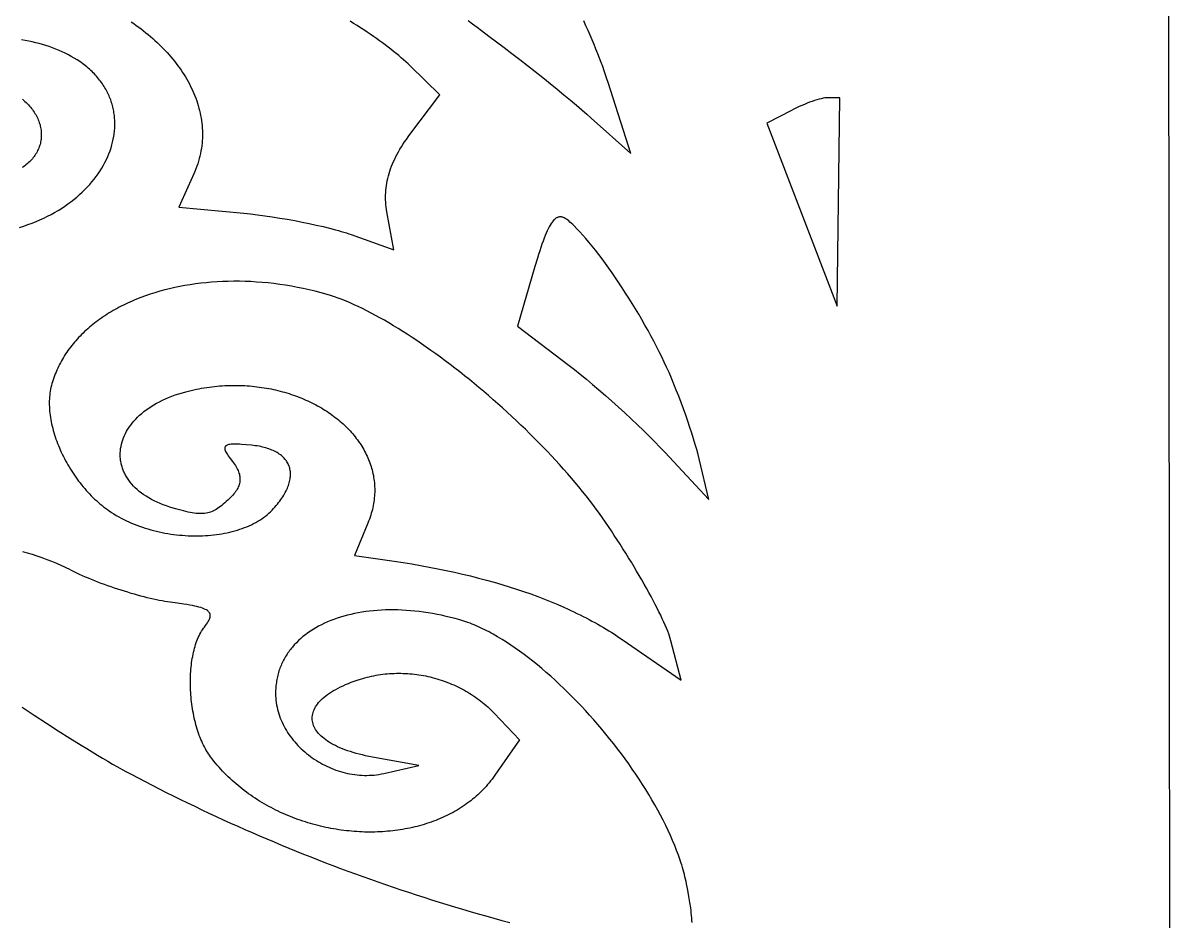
# Model space of a CAD drawing. Extents: x -500 to 500, y -999 to 1001.
# Drawn here: x 194.2 to 499.9, y -382.3 to -143.3 of the extents above; entities that cross this region are included whole.
import ezdxf

# ---------------------------------------------------------------- set-up
doc = ezdxf.new("R2010")
doc.units = 0
doc.layers.add('LAYER_1', color=18, linetype='CONTINUOUS')

msp = doc.modelspace()

# ---------------------------------------------------------------- linework, layer by layer
at = {"layer": 'LAYER_1'}
for points in [[(-0.07, -999.47), (499.93, -999.47), (497.95, 1000.53), (-500.07, 1000.53), (-500.07, -999.47)], [(408.35, -163.21), (408.18, -163.21), (407.99, -163.22), (407.58, -163.27), (407.11, -163.36), (406.6, -163.47), (406.05, -163.62), (405.46, -163.79), (404.83, -163.98), (404.19, -164.2), (403.52, -164.44), (402.83, -164.7), (402.14, -164.98), (401.43, -165.28), (400.73, -165.59), (400.02, -165.91), (399.33, -166.24), (398.65, -166.59), (392.13, -169.97), (410.81, -218.69), (411.53, -163.21)], [(365.47, -234.92), (364.85, -233.57), (364.2, -232.2), (363.51, -230.81), (362.8, -229.41), (362.06, -227.99), (361.3, -226.56), (360.52, -225.13), (359.71, -223.7), (358.89, -222.26), (358.05, -220.83), (357.19, -219.4), (356.32, -217.98), (355.45, -216.58), (354.56, -215.18), (353.67, -213.81), (352.77, -212.46), (351.87, -211.13), (350.97, -209.82), (350.07, -208.55), (349.17, -207.3), (348.28, -206.1), (347.4, -204.93), (346.52, -203.8), (345.66, -202.72), (344.81, -201.68), (343.98, -200.7), (343.16, -199.76), (342.37, -198.89), (341.59, -198.07), (340.84, -197.31), (340.47, -196.96), (340.11, -196.62), (339.76, -196.3), (339.41, -196), (339.09, -195.74), (338.79, -195.52), (338.49, -195.33), (338.19, -195.18), (338.05, -195.11), (337.91, -195.06), (337.76, -195.01), (337.62, -194.98), (337.49, -194.95), (337.35, -194.93), (337.21, -194.92), (337.08, -194.93), (336.94, -194.94), (336.81, -194.96), (336.67, -194.99), (336.54, -195.03), (336.41, -195.08), (336.28, -195.14), (336.15, -195.21), (336.02, -195.29), (335.89, -195.39), (335.76, -195.49), (335.63, -195.6), (335.5, -195.73), (335.25, -196.01), (334.99, -196.33), (334.73, -196.7), (334.47, -197.12), (334.21, -197.58), (333.95, -198.09), (333.69, -198.64), (333.42, -199.25), (333.15, -199.9), (332.87, -200.61), (332.59, -201.36), (332.3, -202.17), (332.01, -203.03), (331.7, -203.94), (331.4, -204.9), (331.08, -205.92), (330.43, -208.13), (325.81, -224), (339.51, -234.44), (340.97, -235.57), (342.5, -236.8), (344.11, -238.11), (345.76, -239.5), (347.45, -240.94), (349.17, -242.44), (350.9, -243.97), (352.64, -245.53), (354.36, -247.1), (356.05, -248.67), (357.71, -250.24), (359.31, -251.78), (360.85, -253.29), (362.32, -254.75), (363.69, -256.16), (364.95, -257.5), (376.69, -270.11), (374.14, -259.28), (373.84, -258.11), (373.5, -256.83), (373.1, -255.46), (372.66, -254.01), (372.18, -252.49), (371.66, -250.92), (371.11, -249.31), (370.54, -247.66), (369.94, -246), (369.32, -244.33), (368.69, -242.67), (368.05, -241.03), (367.4, -239.43), (366.75, -237.86), (366.11, -236.36)], [(348.39, -274.99), (347.57, -273.83), (346.72, -272.66), (345.85, -271.49), (344.95, -270.32), (344.03, -269.14), (343.09, -267.96), (342.12, -266.78), (341.14, -265.59), (340.13, -264.4), (339.1, -263.22), (338.05, -262.03), (336.99, -260.84), (335.91, -259.66), (334.81, -258.47), (333.69, -257.29), (332.56, -256.12), (331.41, -254.94), (330.25, -253.78), (329.08, -252.61), (327.89, -251.45), (326.7, -250.3), (325.49, -249.16), (324.27, -248.02), (323.04, -246.89), (321.81, -245.77), (320.56, -244.66), (319.31, -243.56), (318.06, -242.47), (316.8, -241.39), (315.53, -240.33), (314.26, -239.27), (312.98, -238.23), (311.71, -237.2), (310.43, -236.19), (309.15, -235.19), (307.87, -234.21), (306.59, -233.24), (305.32, -232.29), (304.04, -231.36), (302.77, -230.45), (301.5, -229.55), (300.24, -228.68), (298.98, -227.82), (297.73, -226.99), (296.48, -226.17), (295.24, -225.38), (294.01, -224.61), (292.79, -223.87), (291.58, -223.14), (290.38, -222.44), (289.19, -221.77), (288.01, -221.12), (286.85, -220.5), (285.7, -219.9), (284.56, -219.34), (283.44, -218.8), (282.34, -218.29), (281.25, -217.8), (280.18, -217.35), (279.12, -216.93), (278.09, -216.54), (277.08, -216.18), (276.08, -215.85), (275.11, -215.56), (273.53, -215.12), (271.95, -214.71), (270.38, -214.33), (268.8, -213.99), (267.23, -213.67), (265.66, -213.38), (264.1, -213.12), (262.54, -212.88), (260.99, -212.68), (259.44, -212.51), (257.89, -212.36), (256.36, -212.25), (254.83, -212.16), (253.31, -212.1), (251.8, -212.06), (250.3, -212.05), (248.8, -212.08), (247.32, -212.12), (245.85, -212.2), (244.4, -212.3), (242.95, -212.43), (241.52, -212.58), (240.1, -212.76), (238.7, -212.96), (237.31, -213.19), (235.94, -213.45), (234.58, -213.73), (233.24, -214.04), (231.92, -214.37), (230.62, -214.72), (229.34, -215.1), (228.07, -215.5), (226.83, -215.93), (225.61, -216.38), (224.41, -216.86), (223.81, -217.1), (223.23, -217.35), (222.65, -217.61), (222.07, -217.87), (221.5, -218.14), (220.94, -218.42), (220.38, -218.69), (219.83, -218.98), (219.28, -219.27), (218.75, -219.57), (218.21, -219.87), (217.69, -220.18), (217.17, -220.49), (216.65, -220.81), (216.15, -221.13), (215.65, -221.46), (215.16, -221.8), (214.67, -222.14), (214.19, -222.48), (213.72, -222.83), (213.25, -223.19), (212.8, -223.55), (212.34, -223.92), (211.9, -224.29), (211.47, -224.67), (211.04, -225.05), (210.62, -225.44), (210.2, -225.83), (209.8, -226.23), (209.4, -226.63), (209.01, -227.04), (208.63, -227.45), (208.26, -227.87), (207.89, -228.29), (207.54, -228.71), (207.19, -229.15), (206.85, -229.58), (206.52, -230.03), (206.19, -230.47), (205.88, -230.92), (205.57, -231.38), (205.27, -231.84), (204.99, -232.31), (204.71, -232.78), (204.44, -233.25), (204.18, -233.73), (203.92, -234.21), (203.68, -234.7), (203.45, -235.2), (203.22, -235.69), (203.01, -236.2), (202.8, -236.7), (202.61, -237.21), (202.42, -237.73), (202.25, -238.25), (202.08, -238.77), (201.92, -239.3), (201.78, -239.83), (201.66, -240.31), (201.56, -240.8), (201.47, -241.3), (201.39, -241.8), (201.33, -242.31), (201.28, -242.83), (201.25, -243.35), (201.23, -243.88), (201.22, -244.42), (201.22, -244.96), (201.24, -245.5), (201.27, -246.05), (201.32, -246.61), (201.38, -247.16), (201.45, -247.72), (201.53, -248.29), (201.62, -248.86), (201.73, -249.43), (201.85, -250), (201.98, -250.57), (202.12, -251.15), (202.27, -251.73), (202.44, -252.31), (202.61, -252.89), (202.8, -253.47), (203, -254.05), (203.21, -254.63), (203.43, -255.21), (203.66, -255.79), (203.9, -256.37), (204.15, -256.94), (204.41, -257.52), (204.68, -258.09), (204.96, -258.66), (205.25, -259.23), (205.54, -259.8), (205.85, -260.36), (206.17, -260.92), (206.5, -261.47), (206.83, -262.02), (207.18, -262.57), (207.53, -263.11), (207.89, -263.64), (208.26, -264.17), (208.64, -264.7), (209.02, -265.22), (209.42, -265.73), (209.82, -266.24), (210.23, -266.73), (210.64, -267.23), (211.07, -267.71), (211.5, -268.19), (211.94, -268.65), (212.38, -269.11), (212.83, -269.56), (213.29, -270), (213.75, -270.43), (214.22, -270.85), (214.7, -271.27), (215.18, -271.67), (215.67, -272.06), (216.17, -272.44), (216.67, -272.8), (217.17, -273.16), (217.79, -273.57), (218.41, -273.97), (219.05, -274.36), (219.7, -274.73), (220.36, -275.09), (221.03, -275.44), (221.72, -275.77), (222.41, -276.09), (223.11, -276.39), (223.81, -276.69), (224.53, -276.97), (225.25, -277.24), (225.98, -277.49), (226.72, -277.73), (227.46, -277.96), (228.2, -278.17), (228.96, -278.37), (229.71, -278.56), (230.47, -278.73), (231.24, -278.89), (232, -279.04), (232.77, -279.18), (233.54, -279.3), (234.31, -279.41), (235.08, -279.5), (235.86, -279.58), (236.63, -279.65), (237.4, -279.71), (238.17, -279.75), (238.94, -279.78), (239.7, -279.8), (240.47, -279.8), (241.23, -279.79), (241.98, -279.76), (242.74, -279.73), (243.49, -279.68), (244.23, -279.62), (244.96, -279.54), (245.7, -279.45), (246.42, -279.35), (247.14, -279.23), (247.85, -279.1), (248.55, -278.96), (249.24, -278.81), (249.92, -278.64), (250.59, -278.46), (251.26, -278.26), (251.91, -278.05), (252.55, -277.83), (253.18, -277.6), (253.8, -277.35), (254.4, -277.09), (254.99, -276.82), (255.57, -276.53), (256.13, -276.23), (256.68, -275.92), (257.22, -275.59), (257.73, -275.26), (258.24, -274.9), (258.72, -274.54), (259.19, -274.16), (259.64, -273.77), (260.07, -273.36), (260.48, -272.95), (260.86, -272.54), (261.23, -272.14), (261.57, -271.73), (261.91, -271.33), (262.23, -270.94), (262.53, -270.54), (262.81, -270.15), (263.09, -269.76), (263.34, -269.37), (263.58, -268.98), (263.81, -268.6), (264.02, -268.22), (264.21, -267.85), (264.39, -267.48), (264.56, -267.11), (264.71, -266.74), (264.85, -266.38), (264.97, -266.02), (265.07, -265.67), (265.16, -265.32), (265.24, -264.97), (265.3, -264.63), (265.34, -264.29), (265.38, -263.96), (265.39, -263.63), (265.39, -263.31), (265.38, -262.99), (265.36, -262.68), (265.31, -262.37), (265.26, -262.07), (265.19, -261.77), (265.1, -261.48), (265, -261.19), (264.89, -260.91), (264.76, -260.63), (264.62, -260.36), (264.46, -260.1), (264.29, -259.84), (264.11, -259.59), (263.91, -259.35), (263.69, -259.11), (263.47, -258.87), (263.23, -258.65), (262.97, -258.43), (262.7, -258.22), (262.42, -258.02), (262.12, -257.82), (261.81, -257.63), (261.49, -257.45), (261.15, -257.27), (260.8, -257.11), (260.43, -256.95), (260.05, -256.79), (259.66, -256.65), (259.25, -256.52), (258.83, -256.39), (258.4, -256.27), (257.95, -256.16), (257.49, -256.06), (257.02, -255.96), (256.53, -255.88), (256.03, -255.81), (255.52, -255.74), (254.99, -255.68), (253.59, -255.55), (252.35, -255.46), (251.8, -255.43), (251.28, -255.41), (250.8, -255.39), (250.36, -255.39), (249.96, -255.41), (249.6, -255.43), (249.27, -255.47), (248.98, -255.52), (248.73, -255.58), (248.51, -255.66), (248.33, -255.75), (248.25, -255.8), (248.18, -255.86), (248.11, -255.92), (248.06, -255.98), (248.01, -256.05), (247.98, -256.12), (247.95, -256.2), (247.93, -256.28), (247.91, -256.36), (247.91, -256.45), (247.92, -256.64), (247.96, -256.85), (248.04, -257.08), (248.14, -257.33), (248.27, -257.59), (248.43, -257.88), (248.62, -258.19), (248.84, -258.51), (249.08, -258.86), (249.35, -259.23), (249.97, -260.04), (250.24, -260.4), (250.49, -260.75), (250.72, -261.1), (250.93, -261.44), (251.12, -261.77), (251.3, -262.11), (251.45, -262.43), (251.58, -262.75), (251.69, -263.07), (251.79, -263.39), (251.86, -263.7), (251.92, -264.01), (251.95, -264.32), (251.96, -264.63), (251.96, -264.94), (251.93, -265.24), (251.88, -265.55), (251.82, -265.85), (251.73, -266.16), (251.62, -266.46), (251.49, -266.77), (251.35, -267.08), (251.18, -267.39), (250.99, -267.7), (250.78, -268.01), (250.55, -268.33), (250.3, -268.65), (250.03, -268.97), (249.74, -269.3), (249.43, -269.63), (249.09, -269.96), (248.74, -270.3), (248.32, -270.69), (247.92, -271.05), (247.52, -271.4), (247.13, -271.71), (246.75, -272.01), (246.37, -272.28), (246, -272.53), (245.63, -272.76), (245.26, -272.97), (244.89, -273.16), (244.52, -273.32), (244.14, -273.46), (243.75, -273.58), (243.36, -273.68), (242.96, -273.76), (242.55, -273.82), (242.13, -273.86), (241.69, -273.88), (241.24, -273.88), (240.77, -273.86), (240.29, -273.82), (239.78, -273.76), (239.25, -273.68), (238.7, -273.58), (238.13, -273.46), (237.53, -273.32), (236.9, -273.17), (236.24, -273), (235.55, -272.8), (234.83, -272.59), (233.28, -272.12), (232.38, -271.83), (231.52, -271.51), (230.69, -271.18), (229.88, -270.83), (229.12, -270.46), (228.38, -270.08), (227.67, -269.69), (227, -269.27), (226.36, -268.85), (225.75, -268.41), (225.17, -267.96), (224.63, -267.49), (224.11, -267.02), (223.63, -266.53), (223.18, -266.03), (222.76, -265.53), (222.56, -265.27), (222.37, -265.01), (222.18, -264.75), (222.01, -264.48), (221.84, -264.22), (221.68, -263.95), (221.53, -263.68), (221.38, -263.41), (221.25, -263.14), (221.12, -262.86), (221, -262.59), (220.88, -262.31), (220.78, -262.03), (220.68, -261.75), (220.59, -261.47), (220.5, -261.19), (220.43, -260.9), (220.36, -260.62), (220.3, -260.33), (220.25, -260.05), (220.2, -259.76), (220.16, -259.47), (220.13, -259.18), (220.11, -258.89), (220.09, -258.6), (220.09, -258.31), (220.09, -257.73), (220.13, -257.15), (220.2, -256.57), (220.3, -255.98), (220.42, -255.4), (220.58, -254.82), (220.76, -254.25), (220.98, -253.67), (221.22, -253.1), (221.5, -252.53), (221.8, -251.97), (222.13, -251.42), (222.49, -250.87), (222.88, -250.32), (223.3, -249.78), (223.75, -249.25), (224.22, -248.73), (224.73, -248.22), (225.26, -247.72), (225.82, -247.22), (226.41, -246.74), (227.03, -246.27), (227.68, -245.81), (228.35, -245.36), (229.05, -244.93), (229.78, -244.51), (230.54, -244.11), (231.33, -243.71), (232.14, -243.34), (232.98, -242.98), (233.85, -242.64), (234.74, -242.31), (235.67, -242.01), (236.62, -241.72), (237.59, -241.45), (238.29, -241.27), (238.98, -241.11), (239.68, -240.95), (240.37, -240.8), (241.06, -240.67), (241.75, -240.54), (242.44, -240.42), (243.13, -240.31), (243.81, -240.22), (244.5, -240.13), (245.18, -240.05), (245.86, -239.98), (246.54, -239.92), (247.22, -239.87), (247.9, -239.83), (248.57, -239.8), (249.24, -239.78), (249.91, -239.76), (250.58, -239.76), (251.24, -239.76), (251.91, -239.78), (252.56, -239.8), (253.22, -239.83), (253.87, -239.87), (254.52, -239.92), (255.17, -239.97), (255.81, -240.04), (256.45, -240.11), (257.09, -240.19), (257.72, -240.28), (258.35, -240.37), (258.98, -240.48), (259.6, -240.59), (260.22, -240.71), (260.83, -240.84), (261.44, -240.98), (262.05, -241.12), (262.65, -241.27), (263.25, -241.43), (263.84, -241.6), (264.43, -241.77), (265.01, -241.95), (265.59, -242.14), (266.16, -242.33), (266.73, -242.54), (267.29, -242.74), (267.85, -242.96), (268.4, -243.18), (268.95, -243.41), (269.49, -243.65), (270.02, -243.89), (270.55, -244.14), (271.08, -244.39), (271.59, -244.66), (272.1, -244.92), (272.61, -245.2), (273.11, -245.48), (273.6, -245.76), (274.09, -246.06), (274.56, -246.35), (275.04, -246.66), (275.5, -246.97), (275.96, -247.28), (276.41, -247.6), (276.86, -247.93), (277.29, -248.26), (277.72, -248.6), (278.15, -248.94), (278.56, -249.29), (278.97, -249.64), (279.37, -250), (279.76, -250.37), (280.14, -250.73), (280.52, -251.11), (280.89, -251.48), (281.24, -251.87), (281.6, -252.25), (281.94, -252.65), (282.27, -253.04), (282.6, -253.44), (282.91, -253.85), (283.22, -254.26), (283.52, -254.67), (283.81, -255.09), (284.09, -255.51), (284.36, -255.94), (284.62, -256.37), (284.87, -256.8), (285.11, -257.24), (285.35, -257.68), (285.57, -258.12), (285.78, -258.57), (285.98, -259.02), (286.18, -259.47), (286.36, -259.93), (286.53, -260.39), (286.69, -260.86), (286.84, -261.33), (286.98, -261.8), (287.11, -262.27), (287.23, -262.75), (287.34, -263.23), (287.44, -263.71), (287.52, -264.19), (287.6, -264.68), (287.66, -265.17), (287.71, -265.66), (287.75, -266.16), (287.78, -266.65), (287.8, -267.15), (287.8, -267.65), (287.8, -268.16), (287.78, -268.66), (287.75, -269.17), (287.7, -269.68), (287.65, -270.19), (287.58, -270.7), (287.5, -271.21), (287.41, -271.73), (287.3, -272.24), (287.18, -272.76), (287.05, -273.28), (286.9, -273.8), (286.74, -274.32), (286.57, -274.85), (286.39, -275.37), (286.19, -275.9), (285.98, -276.42), (282.41, -284.98), (292.94, -286.53), (295.33, -286.89), (297.68, -287.27), (300.01, -287.67), (302.31, -288.09), (304.57, -288.53), (306.81, -288.99), (309.01, -289.46), (311.18, -289.96), (313.33, -290.47), (315.44, -291.01), (317.51, -291.56), (319.56, -292.13), (321.58, -292.72), (323.56, -293.32), (325.51, -293.95), (327.43, -294.59), (329.32, -295.26), (331.17, -295.94), (333, -296.64), (334.79, -297.35), (336.54, -298.09), (338.26, -298.84), (339.11, -299.23), (339.96, -299.62), (340.79, -300.01), (341.61, -300.41), (342.43, -300.81), (343.24, -301.22), (344.03, -301.63), (344.83, -302.04), (345.61, -302.46), (346.38, -302.89), (347.15, -303.32), (347.9, -303.75), (348.65, -304.19), (349.39, -304.63), (350.12, -305.08), (350.85, -305.53), (351.56, -305.98), (352.27, -306.44), (352.96, -306.91), (353.65, -307.38), (369.38, -318.21), (366.62, -307.69), (366.45, -307.12), (366.25, -306.5), (366.02, -305.84), (365.75, -305.12), (365.44, -304.37), (365.1, -303.57), (364.73, -302.73), (364.32, -301.86), (363.89, -300.94), (363.43, -300), (362.94, -299.02), (362.42, -298.02), (361.88, -296.99), (361.32, -295.93), (360.73, -294.85), (360.12, -293.75), (359.49, -292.63), (358.84, -291.49), (358.18, -290.34), (357.49, -289.17), (356.79, -288), (356.08, -286.82), (355.35, -285.63), (354.61, -284.43), (353.86, -283.24), (353.1, -282.04), (352.33, -280.85), (351.55, -279.66), (350.77, -278.48), (349.98, -277.31), (349.18, -276.14)]]:
    msp.add_lwpolyline(points, close=True, dxfattribs=at)
for points in [[(223.04, -143.05), (223.71, -143.51), (224.37, -143.97), (225.03, -144.45), (225.67, -144.93), (226.3, -145.42), (226.93, -145.92), (227.54, -146.42), (228.15, -146.93), (228.74, -147.44), (229.32, -147.97), (229.9, -148.5), (230.46, -149.03), (231.01, -149.57), (231.55, -150.12), (232.08, -150.67), (232.59, -151.23), (233.1, -151.79), (233.59, -152.36), (234.07, -152.93), (234.54, -153.51), (234.99, -154.1), (235.44, -154.69), (235.87, -155.28), (236.28, -155.88), (236.69, -156.48), (237.08, -157.09), (237.46, -157.7), (237.82, -158.32), (238.17, -158.94), (238.5, -159.56), (238.82, -160.19), (239.13, -160.82), (239.42, -161.45), (239.7, -162.09), (239.96, -162.73), (240.21, -163.37), (240.44, -164.02), (240.65, -164.67), (240.85, -165.32), (241.04, -165.98), (241.21, -166.64), (241.36, -167.3), (241.49, -167.96), (241.61, -168.62), (241.71, -169.29), (241.8, -169.96), (241.87, -170.62), (241.92, -171.3), (241.95, -171.97), (241.97, -172.64), (241.96, -173.32), (241.94, -173.99), (241.91, -174.67), (241.85, -175.35), (241.77, -176.02), (241.68, -176.7), (241.57, -177.38), (241.43, -178.06), (241.28, -178.74), (241.11, -179.42), (240.92, -180.1), (240.71, -180.78), (240.48, -181.46), (240.23, -182.14), (239.96, -182.82), (239.67, -183.49), (235.73, -192.34), (252.97, -193.96), (254.78, -194.15), (256.66, -194.37), (258.59, -194.63), (260.56, -194.91), (262.54, -195.23), (264.53, -195.56), (266.51, -195.92), (268.47, -196.3), (270.39, -196.69), (272.26, -197.1), (274.06, -197.51), (275.78, -197.93), (277.4, -198.36), (278.17, -198.57), (278.91, -198.78), (279.62, -199), (280.3, -199.21), (280.94, -199.42), (281.54, -199.63), (292.87, -203.66), (291.05, -193.58), (290.94, -192.94), (290.85, -192.3), (290.78, -191.66), (290.73, -191.02), (290.7, -190.39), (290.69, -189.75), (290.7, -189.11), (290.72, -188.48), (290.77, -187.84), (290.83, -187.21), (290.92, -186.57), (291.02, -185.94), (291.14, -185.3), (291.28, -184.67), (291.44, -184.03), (291.62, -183.39), (291.82, -182.75), (292.04, -182.11), (292.28, -181.47), (292.54, -180.83), (292.82, -180.19), (293.12, -179.54), (293.44, -178.89), (293.77, -178.24), (294.13, -177.59), (294.51, -176.94), (294.91, -176.28), (295.32, -175.63), (295.76, -174.97), (296.22, -174.3), (296.7, -173.63), (297.19, -172.96), (305.16, -162.43), (297.25, -154.77), (296.68, -154.23), (296.09, -153.68), (295.47, -153.13), (294.84, -152.57), (294.18, -152.02), (293.51, -151.46), (292.81, -150.89), (292.1, -150.33), (291.37, -149.76), (290.62, -149.19), (289.85, -148.62), (289.06, -148.05), (288.26, -147.48), (287.44, -146.9), (286.6, -146.32), (285.75, -145.75), (284.88, -145.17), (284, -144.59), (283.1, -144.01), (282.19, -143.43), (281.26, -142.86)], [(312.71, -142.69), (313.84, -143.56), (315.02, -144.44), (316.24, -145.35), (318.2, -146.81), (320.2, -148.32), (322.25, -149.87), (324.32, -151.46), (326.39, -153.06), (328.46, -154.67), (330.5, -156.28), (332.51, -157.88), (334.47, -159.44), (336.35, -160.97), (338.16, -162.44), (339.86, -163.85), (341.46, -165.19), (342.93, -166.43), (344.25, -167.58), (345.42, -168.62), (355.94, -178.09), (349.91, -159.15), (349.58, -158.15), (349.23, -157.12), (348.86, -156.05), (348.46, -154.95), (348.04, -153.83), (347.6, -152.67), (347.14, -151.5), (346.66, -150.3), (346.16, -149.08), (345.65, -147.84), (345.12, -146.59), (344.57, -145.33), (344.01, -144.05), (343.44, -142.77)], [(193.31, -197.74), (194.43, -197.38), (195.54, -196.99), (196.63, -196.59), (197.7, -196.16), (198.74, -195.72), (199.75, -195.25), (200.74, -194.77), (201.71, -194.27), (202.65, -193.75), (203.57, -193.21), (204.46, -192.65), (205.33, -192.08), (206.17, -191.49), (206.99, -190.89), (207.78, -190.27), (208.55, -189.64), (209.28, -189), (210, -188.34), (210.68, -187.67), (211.34, -186.99), (211.97, -186.3), (212.58, -185.59), (213.15, -184.88), (213.7, -184.16), (214.22, -183.43), (214.72, -182.69), (215.18, -181.95), (215.62, -181.19), (216.03, -180.43), (216.41, -179.67), (216.76, -178.9), (217.08, -178.13), (217.38, -177.35), (217.64, -176.57), (217.87, -175.79), (218.08, -175.01), (218.25, -174.22), (218.39, -173.44), (218.46, -173.04), (218.51, -172.65), (218.55, -172.26), (218.59, -171.86), (218.62, -171.47), (218.64, -171.08), (218.66, -170.69), (218.66, -170.3), (218.66, -169.91), (218.65, -169.52), (218.63, -169.13), (218.61, -168.74), (218.58, -168.35), (218.54, -167.97), (218.49, -167.58), (218.43, -167.2), (218.37, -166.81), (218.29, -166.43), (218.21, -166.05), (218.12, -165.67), (218.03, -165.29), (217.92, -164.92), (217.81, -164.54), (217.69, -164.17), (217.56, -163.8), (217.42, -163.43), (217.27, -163.06), (217.12, -162.7), (216.96, -162.34), (216.79, -161.98), (216.61, -161.62), (216.42, -161.26), (216.22, -160.91), (216.02, -160.56), (215.81, -160.21), (215.58, -159.86), (215.35, -159.52), (215.12, -159.18), (214.87, -158.84), (214.61, -158.51), (214.35, -158.17), (214.08, -157.85), (213.8, -157.52), (213.51, -157.2), (213.21, -156.88), (212.9, -156.56), (212.59, -156.25), (212.26, -155.94), (211.93, -155.64), (211.59, -155.34), (211.23, -155.04), (210.87, -154.74), (210.51, -154.46), (210.13, -154.17), (209.74, -153.89), (209.35, -153.61), (208.61, -153.12), (207.86, -152.65), (207.08, -152.21), (206.29, -151.78), (205.48, -151.37), (204.66, -150.98), (203.82, -150.61), (202.96, -150.26), (202.1, -149.93), (201.22, -149.62), (200.33, -149.33), (199.43, -149.06), (198.52, -148.8), (197.6, -148.57), (196.68, -148.35), (195.75, -148.15), (194.81, -147.97), (193.87, -147.81)], [(194.07, -163.63), (194.41, -163.92), (194.75, -164.21), (195.07, -164.51), (195.38, -164.81), (195.67, -165.12), (195.96, -165.43), (196.23, -165.75), (196.49, -166.07), (196.74, -166.39), (196.97, -166.72), (197.19, -167.05), (197.4, -167.38), (197.6, -167.71), (197.79, -168.05), (197.96, -168.39), (198.13, -168.73), (198.27, -169.07), (198.41, -169.42), (198.54, -169.77), (198.65, -170.11), (198.75, -170.46), (198.83, -170.81), (198.91, -171.16), (198.97, -171.51), (199.02, -171.86), (199.06, -172.21), (199.08, -172.56), (199.1, -172.91), (199.1, -173.26), (199.09, -173.6), (199.06, -173.95), (199.02, -174.29), (198.97, -174.64), (198.91, -174.98), (198.84, -175.32), (198.75, -175.65), (198.65, -175.99), (198.54, -176.32), (198.41, -176.65), (198.27, -176.97), (198.12, -177.3), (197.96, -177.61), (197.78, -177.93), (197.59, -178.24), (197.39, -178.55), (197.18, -178.85), (196.95, -179.15), (196.71, -179.44), (196.46, -179.72), (196.2, -180.01), (195.92, -180.28), (195.63, -180.55), (195.33, -180.82), (195.01, -181.08), (194.68, -181.33), (194.34, -181.57), (193.99, -181.81)], [(372.24, -382.63), (372.21, -382.04), (372.17, -381.43), (372.11, -380.8), (372.04, -380.15), (371.96, -379.47), (371.87, -378.77), (371.66, -377.31), (371.4, -375.75), (371.1, -374.09), (370.76, -372.34), (370.63, -371.73), (370.5, -371.12), (370.35, -370.5), (370.19, -369.88), (370.03, -369.26), (369.86, -368.63), (369.67, -368), (369.48, -367.36), (369.28, -366.73), (369.07, -366.08), (368.62, -364.79), (368.14, -363.49), (367.62, -362.17), (367.07, -360.85), (366.48, -359.51), (365.87, -358.17), (365.22, -356.82), (364.55, -355.47), (363.84, -354.11), (363.11, -352.75), (362.35, -351.39), (361.57, -350.02), (360.76, -348.65), (359.92, -347.29), (359.06, -345.92), (358.18, -344.56), (357.27, -343.2), (356.34, -341.84), (355.4, -340.49), (354.43, -339.15), (353.44, -337.81), (352.44, -336.49), (351.42, -335.17), (350.38, -333.86), (349.33, -332.56), (348.26, -331.27), (347.18, -330), (346.09, -328.74), (344.98, -327.5), (343.87, -326.27), (342.74, -325.06), (341.6, -323.87), (340.46, -322.7), (339.31, -321.55), (338.15, -320.42), (336.98, -319.31), (335.81, -318.22), (334.63, -317.16), (333.46, -316.12), (332.27, -315.11), (331.09, -314.13), (329.91, -313.17), (328.72, -312.24), (327.54, -311.35), (326.36, -310.48), (325.18, -309.64), (324, -308.84), (322.83, -308.08), (321.67, -307.34), (320.51, -306.65), (319.35, -305.99), (318.78, -305.67), (318.21, -305.37), (317.63, -305.07), (317.07, -304.78), (316.5, -304.51), (315.94, -304.24), (315.38, -303.98), (314.82, -303.74), (314.26, -303.5), (313.71, -303.28), (313.16, -303.06), (312.62, -302.86), (312.07, -302.67), (311.53, -302.49), (311, -302.32), (310.46, -302.16), (309.24, -301.82), (308.01, -301.5), (306.8, -301.21), (305.59, -300.94), (304.38, -300.69), (303.19, -300.47), (302, -300.27), (300.82, -300.09), (299.65, -299.94), (298.49, -299.81), (297.33, -299.7), (296.19, -299.62), (295.06, -299.55), (293.94, -299.51), (292.83, -299.49), (291.73, -299.49), (290.64, -299.52), (289.57, -299.56), (288.51, -299.63), (287.46, -299.72), (286.43, -299.83), (285.41, -299.96), (284.4, -300.11), (283.41, -300.28), (282.44, -300.47), (281.48, -300.68), (280.54, -300.91), (279.62, -301.16), (278.71, -301.42), (277.82, -301.71), (276.95, -302.02), (276.1, -302.35), (275.27, -302.69), (274.46, -303.05), (273.67, -303.44), (272.89, -303.84), (272.14, -304.25), (271.41, -304.69), (270.71, -305.14), (270.02, -305.61), (269.36, -306.1), (268.72, -306.61), (268.11, -307.13), (267.51, -307.67), (266.95, -308.23), (266.41, -308.8), (265.89, -309.39), (265.64, -309.69), (265.4, -309.99), (265.16, -310.3), (264.93, -310.61), (264.71, -310.93), (264.5, -311.25), (264.29, -311.57), (264.09, -311.9), (263.89, -312.23), (263.7, -312.57), (263.52, -312.91), (263.35, -313.25), (263.18, -313.6), (263.02, -313.95), (262.87, -314.3), (262.73, -314.66), (262.59, -315.02), (262.46, -315.39), (262.33, -315.75), (262.22, -316.13), (262.11, -316.5), (262.01, -316.88), (261.92, -317.27), (261.84, -317.65), (261.76, -318.04), (261.69, -318.44), (261.63, -318.83), (261.58, -319.23), (261.53, -319.64), (261.49, -320.05), (261.46, -320.46), (261.44, -320.87), (261.43, -321.29), (261.43, -321.71), (261.44, -322.33), (261.47, -322.94), (261.52, -323.55), (261.6, -324.16), (261.7, -324.76), (261.81, -325.36), (261.95, -325.96), (262.1, -326.55), (262.28, -327.13), (262.47, -327.71), (262.68, -328.28), (262.91, -328.85), (263.16, -329.41), (263.42, -329.96), (263.7, -330.51), (264, -331.05), (264.31, -331.58), (264.64, -332.11), (264.98, -332.62), (265.34, -333.13), (265.72, -333.63), (266.1, -334.12), (266.51, -334.6), (266.92, -335.07), (267.35, -335.54), (267.79, -335.99), (268.24, -336.43), (268.71, -336.86), (269.19, -337.28), (269.67, -337.69), (270.17, -338.09), (270.68, -338.48), (271.2, -338.85), (271.73, -339.21), (272.27, -339.56), (272.81, -339.9), (273.37, -340.22), (273.93, -340.53), (274.51, -340.83), (275.08, -341.11), (275.67, -341.38), (276.26, -341.64), (276.86, -341.88), (277.47, -342.1), (278.08, -342.31), (278.69, -342.5), (279.31, -342.68), (279.94, -342.84), (280.57, -342.99), (281.2, -343.12), (281.83, -343.23), (282.47, -343.32), (283.11, -343.4), (283.76, -343.46), (284.4, -343.5), (285.05, -343.52), (285.7, -343.53), (286.34, -343.51), (286.99, -343.48), (287.64, -343.43), (288.29, -343.35), (288.93, -343.26), (289.58, -343.15), (290.22, -343.01), (299.54, -340.92), (287.19, -338.66), (286.27, -338.49), (285.38, -338.3), (284.51, -338.1), (283.68, -337.9), (282.87, -337.68), (282.08, -337.45), (281.32, -337.21), (280.59, -336.97), (279.89, -336.71), (279.21, -336.45), (278.56, -336.18), (277.94, -335.9), (277.34, -335.61), (276.77, -335.31), (276.23, -335.01), (275.72, -334.7), (275.23, -334.39), (274.77, -334.06), (274.34, -333.74), (273.94, -333.4), (273.56, -333.07), (273.21, -332.72), (272.89, -332.38), (272.59, -332.02), (272.33, -331.67), (272.09, -331.31), (271.88, -330.94), (271.69, -330.58), (271.54, -330.21), (271.41, -329.84), (271.31, -329.46), (271.24, -329.09), (271.2, -328.71), (271.18, -328.33), (271.2, -327.95), (271.24, -327.57), (271.31, -327.19), (271.4, -326.81), (271.53, -326.43), (271.68, -326.05), (271.87, -325.67), (272.08, -325.3), (272.32, -324.92), (272.59, -324.55), (272.88, -324.17), (273.21, -323.8), (273.56, -323.44), (273.95, -323.07), (274.36, -322.71), (274.8, -322.35), (275.27, -322), (275.77, -321.65), (276.29, -321.31), (276.85, -320.97), (277.44, -320.63), (278.05, -320.3), (278.7, -319.98), (279.37, -319.66), (280.07, -319.35), (280.8, -319.04), (281.56, -318.75), (282.35, -318.46), (283.17, -318.17), (284.02, -317.9), (284.61, -317.72), (285.19, -317.55), (285.78, -317.4), (286.37, -317.26), (286.96, -317.12), (287.55, -317), (288.15, -316.89), (288.75, -316.79), (289.35, -316.7), (289.95, -316.62), (290.55, -316.55), (291.15, -316.49), (291.75, -316.45), (292.36, -316.41), (292.96, -316.38), (293.56, -316.37), (294.17, -316.36), (294.77, -316.36), (295.38, -316.38), (295.98, -316.4), (296.58, -316.44), (297.18, -316.48), (297.79, -316.54), (298.39, -316.61), (298.99, -316.68), (299.58, -316.77), (300.18, -316.86), (300.77, -316.97), (301.37, -317.08), (301.96, -317.21), (302.54, -317.34), (303.13, -317.49), (303.71, -317.64), (304.29, -317.81), (304.87, -317.98), (305.45, -318.16), (306.02, -318.35), (306.58, -318.56), (307.15, -318.77), (307.71, -318.99), (308.27, -319.22), (308.82, -319.46), (309.37, -319.71), (309.91, -319.96), (310.45, -320.23), (310.98, -320.51), (311.51, -320.79), (312.04, -321.09), (312.56, -321.39), (313.07, -321.7), (313.58, -322.02), (314.08, -322.35), (314.58, -322.69), (315.07, -323.04), (315.55, -323.4), (316.03, -323.76), (316.5, -324.13), (316.96, -324.52), (317.42, -324.91), (317.87, -325.31), (318.31, -325.71), (318.75, -326.13), (319.17, -326.55), (319.59, -326.99), (326.3, -334.04), (319.77, -343.49), (319.4, -344), (319.03, -344.51), (318.64, -345.01), (318.25, -345.49), (317.85, -345.97), (317.43, -346.44), (317.01, -346.9), (316.59, -347.36), (316.15, -347.8), (315.7, -348.23), (315.25, -348.66), (314.78, -349.07), (314.31, -349.48), (313.84, -349.88), (313.35, -350.27), (312.86, -350.65), (312.35, -351.02), (311.85, -351.38), (311.33, -351.73), (310.81, -352.07), (310.28, -352.41), (309.74, -352.74), (309.2, -353.05), (308.65, -353.36), (308.09, -353.66), (307.53, -353.95), (306.96, -354.23), (306.39, -354.5), (305.81, -354.77), (305.23, -355.02), (304.64, -355.27), (304.04, -355.51), (303.44, -355.74), (302.83, -355.95), (302.22, -356.17), (301.61, -356.37), (300.99, -356.56), (300.36, -356.75), (299.73, -356.92), (299.1, -357.09), (298.46, -357.25), (297.82, -357.4), (297.18, -357.54), (296.53, -357.67), (295.88, -357.79), (295.23, -357.91), (294.57, -358.01), (293.91, -358.11), (293.24, -358.2), (292.58, -358.28), (291.91, -358.35), (291.24, -358.41), (290.56, -358.47), (289.89, -358.51), (289.21, -358.55), (288.53, -358.58), (287.85, -358.6), (287.17, -358.61), (286.48, -358.61), (285.8, -358.6), (285.11, -358.59), (284.42, -358.56), (283.74, -358.53), (283.05, -358.49), (282.36, -358.44), (281.67, -358.39), (280.98, -358.32), (280.29, -358.25), (279.6, -358.16), (278.91, -358.07), (278.22, -357.97), (277.53, -357.86), (276.84, -357.75), (276.15, -357.62), (275.47, -357.49), (274.78, -357.35), (274.1, -357.19), (273.41, -357.04), (272.73, -356.87), (272.05, -356.69), (271.37, -356.51), (270.7, -356.32), (270.02, -356.12), (269.35, -355.91), (268.68, -355.69), (268.01, -355.46), (267.35, -355.23), (266.68, -354.99), (266.03, -354.74), (265.37, -354.48), (264.72, -354.21), (264.07, -353.93), (263.42, -353.65), (262.78, -353.36), (262.14, -353.06), (261.51, -352.75), (260.87, -352.43), (260.25, -352.11), (259.63, -351.77), (259.01, -351.43), (258.4, -351.08), (257.79, -350.73), (257.18, -350.36), (256.59, -349.99), (255.99, -349.6), (255.41, -349.21), (254.82, -348.81), (254.25, -348.41), (253.68, -347.99), (253.11, -347.57), (252.55, -347.14), (252, -346.7), (251.46, -346.25), (250.92, -345.8), (250.38, -345.33), (249.86, -344.86), (249.34, -344.38), (248.83, -343.9), (248.32, -343.4), (247.82, -342.9), (247.33, -342.39), (246.85, -341.87), (246.38, -341.34), (245.91, -340.8), (245.45, -340.26), (245, -339.71), (244.56, -339.15), (244.13, -338.58), (243.84, -338.18), (243.55, -337.76), (243.27, -337.33), (243, -336.88), (242.74, -336.42), (242.49, -335.95), (242.24, -335.46), (242.01, -334.97), (241.78, -334.46), (241.56, -333.94), (241.34, -333.41), (241.14, -332.87), (240.94, -332.33), (240.76, -331.77), (240.58, -331.21), (240.41, -330.63), (240.24, -330.05), (240.09, -329.47), (239.94, -328.88), (239.81, -328.28), (239.68, -327.68), (239.56, -327.07), (239.44, -326.46), (239.34, -325.84), (239.25, -325.22), (239.16, -324.6), (239.08, -323.98), (239.01, -323.35), (238.95, -322.73), (238.9, -322.1), (238.86, -321.47), (238.82, -320.85), (238.8, -320.22), (238.78, -319.6), (238.77, -318.98), (238.77, -318.36), (238.78, -317.74), (238.8, -317.13), (238.83, -316.52), (238.87, -315.91), (238.91, -315.31), (238.97, -314.72), (239.03, -314.13), (239.1, -313.55), (239.18, -312.97), (239.27, -312.41), (239.37, -311.85), (239.48, -311.3), (239.6, -310.75), (239.73, -310.22), (239.86, -309.7), (240.01, -309.19), (240.16, -308.69), (240.33, -308.2), (240.5, -307.72), (240.68, -307.25), (240.87, -306.8), (241.08, -306.36), (241.29, -305.94), (241.51, -305.53), (241.73, -305.14), (241.97, -304.76), (242.22, -304.39), (242.48, -304.05), (242.77, -303.66), (243.04, -303.29), (243.28, -302.94), (243.48, -302.61), (243.66, -302.29), (243.81, -301.99), (243.92, -301.71), (244, -301.43), (244.02, -301.3), (244.04, -301.17), (244.05, -301.05), (244.05, -300.93), (244.04, -300.81), (244.02, -300.7), (243.99, -300.58), (243.96, -300.47), (243.91, -300.37), (243.85, -300.26), (243.79, -300.16), (243.71, -300.06), (243.62, -299.97), (243.53, -299.87), (243.42, -299.78), (243.3, -299.69), (243.04, -299.52), (242.73, -299.35), (242.37, -299.19), (241.98, -299.04), (241.53, -298.89), (241.04, -298.75), (240.5, -298.61), (239.92, -298.47), (239.28, -298.34), (238.59, -298.21), (237.85, -298.08), (237.06, -297.95), (235.32, -297.69), (233.36, -297.43), (232.67, -297.33), (231.97, -297.22), (231.24, -297.1), (230.48, -296.95), (229.71, -296.8), (228.91, -296.63), (228.1, -296.44), (227.28, -296.25), (226.44, -296.04), (225.58, -295.82), (224.72, -295.58), (223.85, -295.34), (222.97, -295.09), (222.09, -294.82), (221.2, -294.55), (220.31, -294.27), (219.42, -293.98), (218.53, -293.68), (217.64, -293.38), (216.76, -293.06), (215.88, -292.75), (215.01, -292.43), (214.16, -292.1), (213.31, -291.77), (212.47, -291.43), (211.65, -291.09), (210.85, -290.75), (210.07, -290.41), (209.3, -290.06), (208.56, -289.71), (207.84, -289.37), (207.14, -289.02), (206.49, -288.7), (205.85, -288.38), (205.2, -288.07), (204.55, -287.77), (203.25, -287.19), (201.94, -286.65), (200.63, -286.13), (199.33, -285.65), (198.03, -285.2), (196.74, -284.78), (195.45, -284.39), (194.18, -284.04)], [(193.98, -325.39), (197.23, -327.54), (200.45, -329.64), (203.61, -331.67), (206.7, -333.63), (209.71, -335.51), (211.18, -336.41), (212.62, -337.28), (214.03, -338.13), (215.41, -338.95), (216.76, -339.74), (218.08, -340.5), (219.36, -341.23), (220.6, -341.92), (221.8, -342.58), (222.96, -343.2), (224.83, -344.18), (226.7, -345.16), (228.58, -346.13), (230.45, -347.09), (232.34, -348.04), (234.22, -348.98), (236.11, -349.91), (238, -350.84), (239.9, -351.75), (241.8, -352.66), (243.7, -353.56), (245.61, -354.44), (247.52, -355.33), (249.44, -356.2), (251.35, -357.06), (253.28, -357.92), (255.21, -358.76), (257.14, -359.6), (259.07, -360.43), (261.01, -361.25), (262.96, -362.06), (264.91, -362.87), (266.86, -363.67), (268.82, -364.45), (270.78, -365.23), (272.75, -366), (274.72, -366.77), (276.7, -367.52), (278.68, -368.27), (280.67, -369.01), (282.66, -369.74), (284.66, -370.46), (286.66, -371.17), (288.67, -371.88), (290.69, -372.58), (292.71, -373.27), (294.73, -373.95), (296.76, -374.62), (298.8, -375.29), (300.84, -375.95), (302.89, -376.6), (304.94, -377.24), (307, -377.88), (309.07, -378.5), (311.14, -379.12), (313.22, -379.73), (315.31, -380.34), (317.4, -380.93), (319.49, -381.52), (321.6, -382.1), (323.71, -382.68)]]:
    msp.add_lwpolyline(points, dxfattribs=at)

doc.saveas('drawing.dxf')
